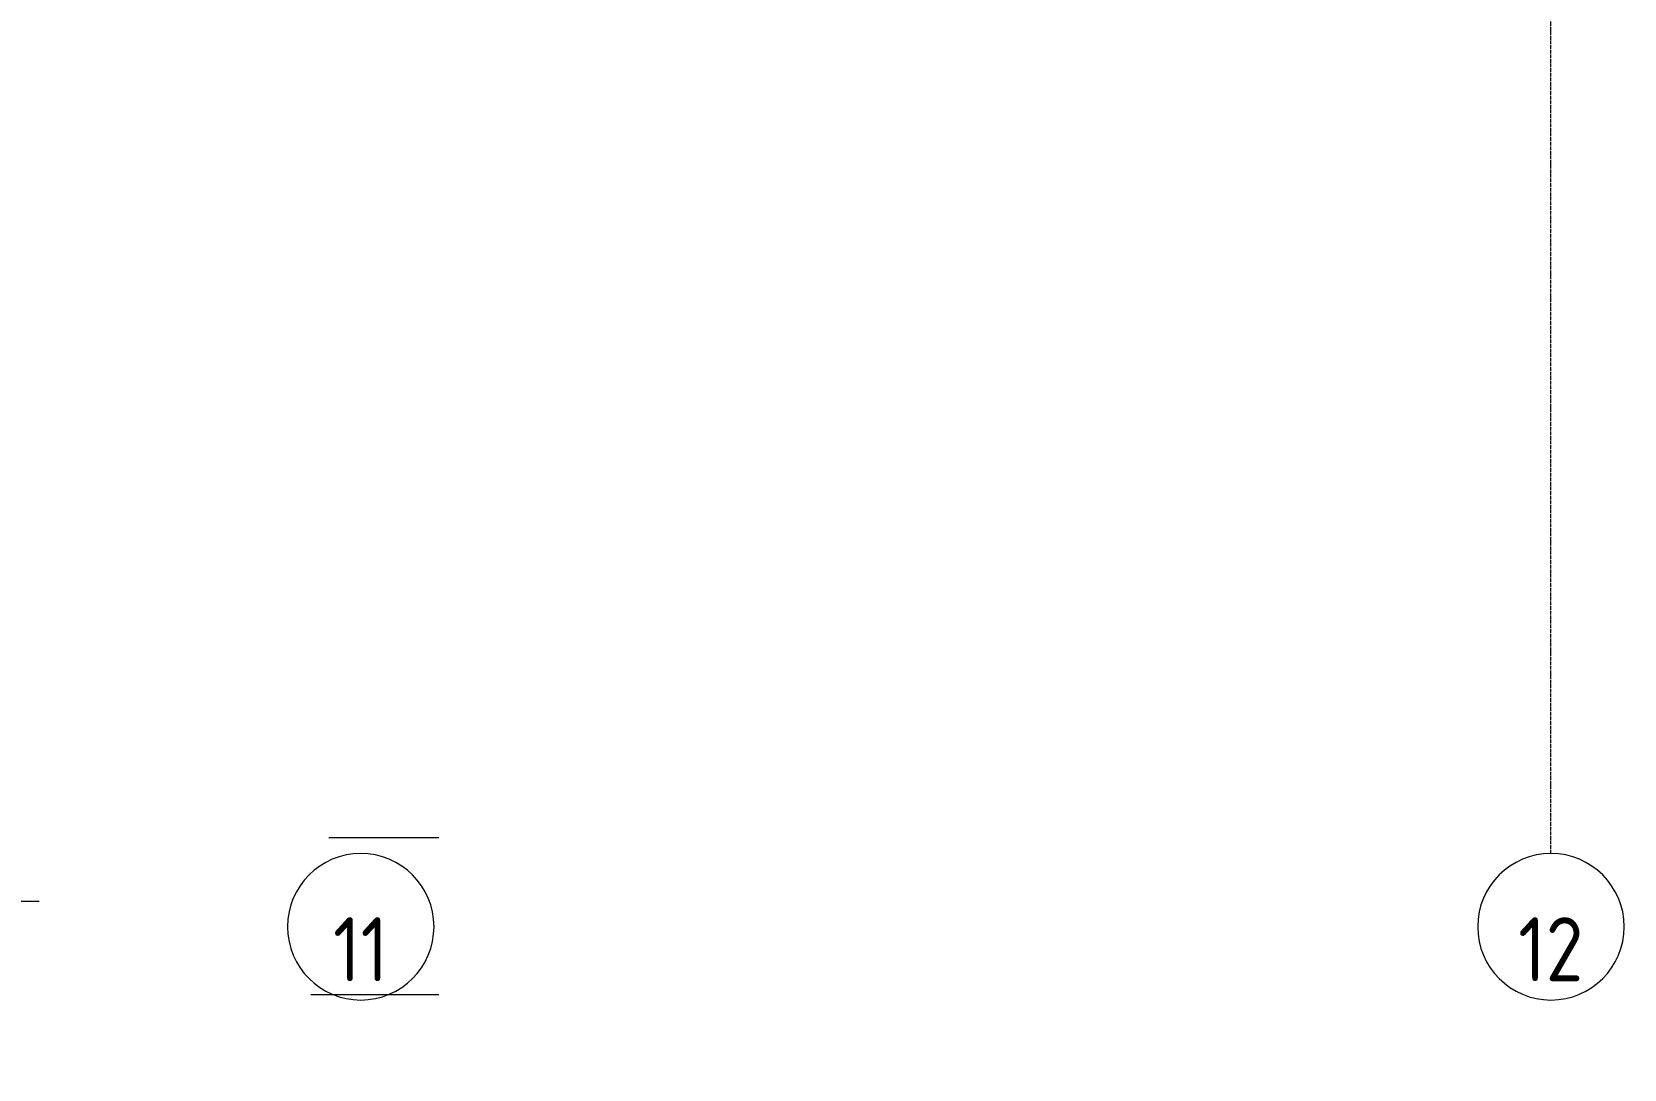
# Model space of a CAD drawing. Header units: millimetres. Extents: x -10178924 to 11692288, y -947381 to 58396.
# Drawn here: x 47053 to 55750, y -182799 to -177136 of the extents above; entities that cross this region are included whole.
import ezdxf

# ---------------------------------------------------------------- set-up
doc = ezdxf.new("R2010")
doc.units = ezdxf.units.MM
doc.linetypes.add('ADSK_Линия сетки', pattern=[25, 20, -2.5, 0, -2.5])
for name, color, linetype, lineweight in [('Аннотация', 7, 'Continuous', 18), ('Оси', 253, 'Continuous', 9), ('ШТРИХОВКА', 252, 'Continuous', 15)]:
    doc.layers.add(name, color=color, linetype=linetype, lineweight=lineweight)
doc.styles.add('GOST Common', font='GOST_Common.ttf', dxfattribs={"width": 0.9, "height": 350})

# ---------------------------------------------------------------- blocks, each defined once
blk = doc.blocks.new('ADSK_Аннотация_Текст_сВыноской - Текст с выноской 2-3161909-План 3-го этажа')
at = {"layer": 'Аннотация', "lineweight": 20}
blk.add_line((-3.5, 0), (3.5, 0), dxfattribs=at)
blk = doc.blocks.new('ADSK_Аннотация_Текст_сВыноской - Текст с выноской 2-3308182-План 3-го этажа')
at = {"layer": 'Аннотация', "lineweight": 20}
blk.add_line((-3, 0), (3, 0), dxfattribs=at)
blk = doc.blocks.new('Ось сетки - Круг_Ø8 мм-8258-План 2-го этажа')
at = {"layer": 'Оси', "lineweight": 20}
for start, end in [(360, 180), (180, 360)]:
    blk.add_arc((0, 0), 4, start, end, dxfattribs=at)
blk = doc.blocks.new('2 этаж')
at = {"lineweight": 9}
h = blk.add_hatch(dxfattribs=at)
h.set_pattern_fill('ANSI34', color=256, scale=20)
h.set_pattern_definition([(45, (0, -123085.82), (-269.4077, 269.4077), []), (45, (89.8, -123085.82), (-269.4077, 269.4077), []), (45, (179.6, -123085.82), (-269.4077, 269.4077), []), (45, (269.4, -123085.82), (-269.4077, 269.4077), [])])
h.paths.add_polyline_path([(44165, -114790.8), (44065, -114790.8), (44065, -117665.8), (44165, -117665.8), (44165, -117658.8)])
h.paths.add_polyline_path([(44165, -114458.8), (43455, -114458.8), (43455, -114558.8), (44065, -114558.8), (44065, -114790.8), (44165, -114790.8)])
h.paths.add_polyline_path([(42385, -114458.8), (41921.1, -114458.8), (41922.2, -114558.8), (42385, -114558.8)])
h.paths.add_polyline_path([(44153.1, -118720.8), (44165, -118720.8), (44165, -117665.8), (44065, -117665.8), (44065, -118720.8), (44140, -118720.8)])
h.paths.add_polyline_path([(38251, -129292.5), (38646.5, -129292.5), (38646.5, -128520.9), (38251, -128520.9)], flags=9)
h.paths.add_polyline_path([(-199, -128948.3), (196.5, -128948.3), (196.5, -128176.7), (-199, -128176.7)], flags=9)
h.paths.add_polyline_path([(2801, -128948.3), (3196.5, -128948.3), (3196.5, -128176.7), (2801, -128176.7)], flags=9)
h.paths.add_polyline_path([(6935.7, -128948.3), (7362.7, -128948.3), (7362.7, -128176.7), (6935.7, -128176.7)], flags=9)
h.paths.add_polyline_path([(9951, -128948.3), (10346.5, -128948.3), (10346.5, -128176.7), (9951, -128176.7)], flags=9)
h.paths.add_polyline_path([(17851, -128948.3), (18246.5, -128948.3), (18246.5, -128176.7), (17851, -128176.7)], flags=9)
h.paths.add_polyline_path([(30349.4, -128948.3), (30744.9, -128948.3), (30744.9, -128176.7), (30349.4, -128176.7)], flags=9)
h.paths.add_polyline_path([(41651, -128948.3), (42046.5, -128948.3), (42046.5, -128176.7), (41651, -128176.7)], flags=9)
h.paths.add_polyline_path([(48603.7, -128948.3), (49093.7, -128948.3), (49093.7, -128176.7), (48603.7, -128176.7)], flags=9)
h.paths.add_polyline_path([(-6667.5, -128948.3), (-6335, -128948.3), (-6335, -128176.7), (-6667.5, -128176.7)], flags=9)
h.paths.add_polyline_path([(55072.2, -128948.3), (55625.2, -128948.3), (55625.2, -128176.7), (55072.2, -128176.7)], flags=9)
h.paths.add_polyline_path([(-10729.1, -123543.9), (-10270.6, -123543.9), (-10270.6, -122772.3), (-10729.1, -122772.3)], flags=9)
h.paths.add_polyline_path([(-10713.3, -115243.9), (-10286.3, -115243.9), (-10286.3, -114472.3), (-10713.3, -114472.3)], flags=9)
h.paths.add_polyline_path([(-10698, -110593.9), (-10302.5, -110593.9), (-10302.5, -109822.3), (-10698, -109822.3)], flags=9)
h.paths.add_polyline_path([(-10729.1, -103293.9), (-10270.6, -103293.9), (-10270.6, -102522.3), (-10729.1, -102522.3)], flags=9)
h.paths.add_polyline_path([(-10698, -86993.9), (-10302.5, -86993.9), (-10302.5, -86222.3), (-10698, -86222.3)], flags=9)
h.paths.add_polyline_path([(-10745.3, -80493.9), (-10255.3, -80493.9), (-10255.3, -79722.3), (-10745.3, -79722.3)], flags=9)
h.paths.add_polyline_path([(-10713.3, -121743.9), (-10286.3, -121743.9), (-10286.3, -120972.3), (-10713.3, -120972.3)], flags=9)
h.paths.add_polyline_path([(45572.2, -128948.3), (46125.2, -128948.3), (46125.2, -128176.7), (45572.2, -128176.7)], flags=9)
at = {"layer": 'Оси', "color": 252, "linetype": 'ADSK_Линия сетки'}
blk.add_line((55349.6, -128115.2), (55349.6, -80094), dxfattribs=at)
at = {"layer": 'Оси', "color": 252, "lineweight": 20, "xscale": 99.99999999999993, "yscale": 99.99999999999993, "zscale": 99.99999999999993}
for p in [(48849.6, -128515.2), (55349.6, -128515.2)]:
    blk.add_blockref('Ось сетки - Круг_Ø8 мм-8258-План 2-го этажа', p, dxfattribs=at)
at = {"layer": 'Оси', "color": 252, "char_height": 350, "attachment_point": 5, "line_spacing_factor": 1.022766, "style": 'GOST Common'}
for s, insert, width in [('\\pxqc,t0.25714,0.51429,0.77143,1.02857,1.28571,1.54286,1.8,2.05714,2.31429,2.57143,2.82857,3.08571,3.34286,3.6,3.85714,4.11429,4.37143,4.62857,4.88571,5.14286,5.4,5.65714,5.91429,6.17143,6.42857,6.68571,6.94286,7.2,7.45714,7.71429,7.97143,8.22857;{11}', (48848.7, -128638.1), 315.9), ('\\pxqc,t0.25714,0.51429,0.77143,1.02857,1.28571,1.54286,1.8,2.05714,2.31429,2.57143,2.82857,3.08571,3.34286,3.6,3.85714,4.11429,4.37143,4.62857,4.88571,5.14286,5.4,5.65714,5.91429,6.17143,6.42857,6.68571,6.94286,7.2,7.45714,7.71429,7.97143,8.22857;{12}', (55348.7, -128638.1), 387)]:
    blk.add_mtext(s, dxfattribs=dict(at, insert=insert, width=width))

msp = doc.modelspace()

# ---------------------------------------------------------------- block references
at = {"layer": 'Аннотация', "lineweight": 20, "xscale": 100, "yscale": 100, "zscale": 100, "rotation": 180}
for p in [(48975.8, -181536.4), (46792.1, -181884.4)]:
    msp.add_blockref('ADSK_Аннотация_Текст_сВыноской - Текст с выноской 2-3308182-План 3-го этажа', p, dxfattribs=at)
at = {"layer": 'Аннотация', "lineweight": 20, "xscale": 100, "yscale": 100, "zscale": 100}
msp.add_blockref('ADSK_Аннотация_Текст_сВыноской - Текст с выноской 2-3161909-План 3-го этажа', (48925.8, -182391), dxfattribs=at)
at = {"layer": 'ШТРИХОВКА'}
msp.add_blockref('2 этаж', (0, -53506.6), dxfattribs=at)

doc.saveas('drawing.dxf')
